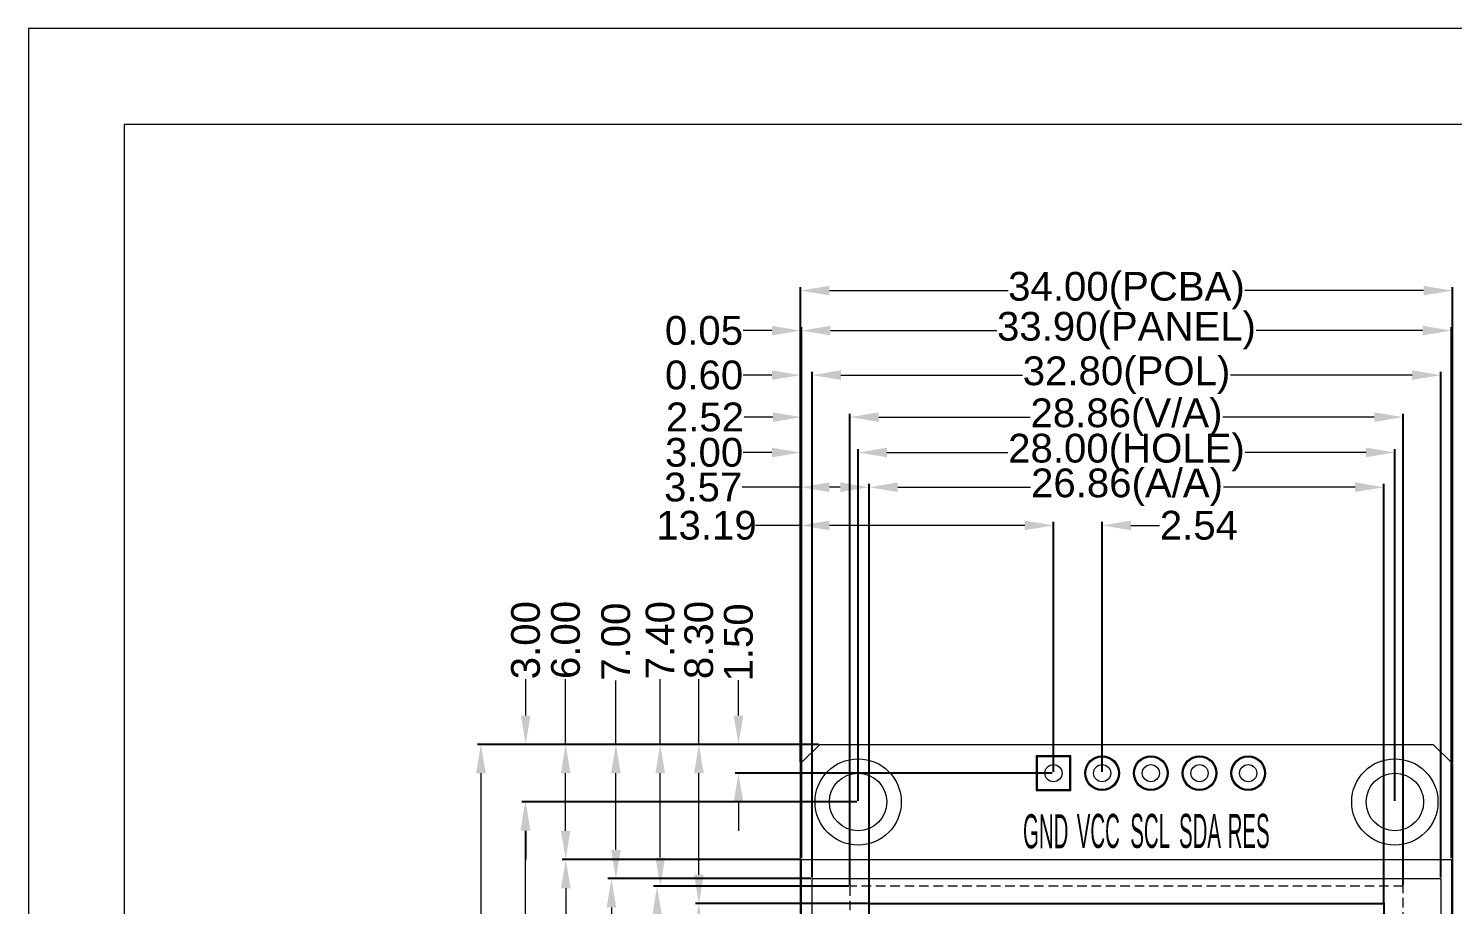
# Model space of a CAD drawing. Header units: millimetres. Extents: x 0 to 240, y 0 to 160.
# Drawn here: x 0 to 74.3, y 114.3 to 160 of the extents above; entities that cross this region are included whole.
import ezdxf

# ---------------------------------------------------------------- set-up
doc = ezdxf.new("R2010")
doc.units = ezdxf.units.MM
doc.linetypes.add('DASHED', pattern=[0.75, 0.5, -0.25])
for name, color, linetype in [('BG_OUTLINE', 254, 'Continuous'), ('BG_SILKSCREEN_BOTTOM', 2, 'Continuous'), ('PG_SILKSCREEN_BOTTOM', 2, 'Continuous'), ('PIN_BOTTOM', 2, 'Continuous'), ('PIN_SOLDERMASK_BOTTOM', 85, 'Continuous'), ('PIN_SOLDERMASK_TOP', 85, 'Continuous'), ('PIN_TOP', 80, 'Continuous'), ('Polarizer', 6, 'Continuous')]:
    doc.layers.add(name, color=color, linetype=linetype)
doc.styles.get("Standard").update_dxf_attribs({"font": 'arial.ttf'})
doc.dimstyles.get("Standard").update_dxf_attribs({"dimtxt": 1.5, "dimasz": 1.5, "dimexe": 0.18, "dimexo": 0.0625, "dimgap": 0.09, "dimtad": 0, "dimzin": 0, "dimdsep": 46, "dimtxsty": 'Standard', "dimcen": 0.09, "dimadec": 0, "dimazin": 0, "dimtfac": 1, "dimtofl": 0, "dimtmove": 0, "dimatfit": 3, "dimfxl": 1, "dimtolj": 1, "dimtzin": 0, "dimlwd": 0, "dimarcsym": 0})

# ---------------------------------------------------------------- blocks, each defined once
blk = doc.blocks.new('*D55')
at = {"color": 0, "lineweight": -2, "transparency": 16777216}
for p, q in [((40.283, 121.725), (40.283, 146.509)), ((74.283, 121.725), (74.283, 146.509))]:
    blk.add_line(p, q, dxfattribs=at)
at = {"color": 0, "lineweight": 0, "transparency": 16777216}
for p, q in [((41.783, 146.329), (51.102, 146.329)), ((72.783, 146.329), (63.464, 146.329))]:
    blk.add_line(p, q, dxfattribs=at)
for points in [[(41.783, 146.579), (41.783, 146.079), (40.283, 146.329)], [(72.783, 146.579), (72.783, 146.079), (74.283, 146.329)]]:
    blk.add_solid(points, dxfattribs=at)
at = {"layer": 'Defpoints', "color": 0, "lineweight": 0, "transparency": 16777216}
for p in [(74.283, 146.329), (40.283, 121.662), (74.283, 121.662)]:
    blk.add_point(p, dxfattribs=at)
at = {"color": 0, "lineweight": 0, "transparency": 16777216, "insert": (57.283, 146.329), "char_height": 1.5, "attachment_point": 5}
blk.add_mtext('\\A1;34.00(PCBA)', dxfattribs=at)
blk = doc.blocks.new('*D56')
at = {"color": 0, "lineweight": -2, "transparency": 16777216}
for p, q in [((40.333, 116.725), (40.333, 144.423)), ((74.233, 116.725), (74.233, 144.423))]:
    blk.add_line(p, q, dxfattribs=at)
at = {"color": 0, "lineweight": 0, "transparency": 16777216}
for p, q in [((41.833, 144.243), (50.519, 144.243)), ((72.733, 144.243), (64.047, 144.243))]:
    blk.add_line(p, q, dxfattribs=at)
for points in [[(41.833, 144.493), (41.833, 143.993), (40.333, 144.243)], [(72.733, 144.493), (72.733, 143.993), (74.233, 144.243)]]:
    blk.add_solid(points, dxfattribs=at)
at = {"layer": 'Defpoints', "color": 0, "lineweight": 0, "transparency": 16777216}
for p in [(74.233, 144.243), (40.333, 116.662), (74.233, 116.662)]:
    blk.add_point(p, dxfattribs=at)
at = {"color": 0, "lineweight": 0, "transparency": 16777216, "insert": (57.283, 144.243), "char_height": 1.5, "attachment_point": 5}
blk.add_mtext('\\A1;33.90(PANEL)', dxfattribs=at)
blk = doc.blocks.new('*D57')
at = {"color": 0, "lineweight": -2, "transparency": 16777216}
for p, q in [((40.886, 115.725), (40.886, 142.101)), ((73.686, 115.725), (73.686, 142.101))]:
    blk.add_line(p, q, dxfattribs=at)
at = {"color": 0, "lineweight": 0, "transparency": 16777216}
for p, q in [((42.386, 141.921), (51.861, 141.921)), ((72.186, 141.921), (62.71, 141.921))]:
    blk.add_line(p, q, dxfattribs=at)
for points in [[(42.386, 142.171), (42.386, 141.671), (40.886, 141.921)], [(72.186, 142.171), (72.186, 141.671), (73.686, 141.921)]]:
    blk.add_solid(points, dxfattribs=at)
at = {"layer": 'Defpoints', "color": 0, "lineweight": 0, "transparency": 16777216}
for p in [(73.686, 141.921), (40.886, 115.662), (73.686, 115.662)]:
    blk.add_point(p, dxfattribs=at)
at = {"color": 0, "lineweight": 0, "transparency": 16777216, "insert": (57.286, 141.921), "char_height": 1.5, "attachment_point": 5}
blk.add_mtext('\\A1;32.80(POL)', dxfattribs=at)
blk = doc.blocks.new('*D58')
at = {"color": 0, "lineweight": -2, "transparency": 16777216}
for p, q in [((42.856, 115.325), (42.856, 139.911)), ((71.711, 115.325), (71.711, 139.911))]:
    blk.add_line(p, q, dxfattribs=at)
at = {"color": 0, "lineweight": 0, "transparency": 16777216}
for p, q in [((44.356, 139.731), (52.253, 139.731)), ((70.211, 139.731), (62.313, 139.731))]:
    blk.add_line(p, q, dxfattribs=at)
for points in [[(44.356, 139.981), (44.356, 139.481), (42.856, 139.731)], [(70.211, 139.981), (70.211, 139.481), (71.711, 139.731)]]:
    blk.add_solid(points, dxfattribs=at)
at = {"layer": 'Defpoints', "color": 0, "lineweight": 0, "transparency": 16777216}
for p in [(71.711, 139.731), (42.856, 115.262), (71.711, 115.262)]:
    blk.add_point(p, dxfattribs=at)
at = {"color": 0, "lineweight": 0, "transparency": 16777216, "insert": (57.283, 139.731), "char_height": 1.5, "attachment_point": 5}
blk.add_mtext('\\A1;28.86(V/A)', dxfattribs=at)
blk = doc.blocks.new('*D59')
at = {"color": 0, "lineweight": -2, "transparency": 16777216}
for p, q in [((43.853, 114.425), (43.853, 136.255)), ((70.713, 114.425), (70.713, 136.255))]:
    blk.add_line(p, q, dxfattribs=at)
at = {"color": 0, "lineweight": 0, "transparency": 16777216}
for p, q in [((45.353, 136.075), (52.282, 136.075)), ((69.213, 136.075), (62.342, 136.075))]:
    blk.add_line(p, q, dxfattribs=at)
for points in [[(45.353, 136.325), (45.353, 135.825), (43.853, 136.075)], [(69.213, 136.325), (69.213, 135.825), (70.713, 136.075)]]:
    blk.add_solid(points, dxfattribs=at)
at = {"layer": 'Defpoints', "color": 0, "lineweight": 0, "transparency": 16777216}
for p in [(70.713, 136.075), (43.853, 114.362), (70.713, 114.362)]:
    blk.add_point(p, dxfattribs=at)
at = {"color": 0, "lineweight": 0, "transparency": 16777216, "insert": (57.312, 136.075), "char_height": 1.5, "attachment_point": 5}
blk.add_mtext('\\A1;26.86(A/A)', dxfattribs=at)
blk = doc.blocks.new('*D60')
at = {"color": 0, "lineweight": -2, "transparency": 16777216}
for p, q in [((43.283, 119.725), (43.283, 138.067)), ((71.283, 119.725), (71.283, 138.067))]:
    blk.add_line(p, q, dxfattribs=at)
at = {"color": 0, "lineweight": 0, "transparency": 16777216}
for p, q in [((44.783, 137.887), (51.089, 137.887)), ((69.783, 137.887), (63.477, 137.887))]:
    blk.add_line(p, q, dxfattribs=at)
for points in [[(44.783, 138.137), (44.783, 137.637), (43.283, 137.887)], [(69.783, 138.137), (69.783, 137.637), (71.283, 137.887)]]:
    blk.add_solid(points, dxfattribs=at)
at = {"layer": 'Defpoints', "color": 0, "lineweight": 0, "transparency": 16777216}
for p in [(71.283, 137.887), (43.283, 119.662), (71.283, 119.662)]:
    blk.add_point(p, dxfattribs=at)
at = {"color": 0, "lineweight": 0, "transparency": 16777216, "insert": (57.283, 137.887), "char_height": 1.5, "attachment_point": 5}
blk.add_mtext('\\A1;28.00(HOLE)', dxfattribs=at)
blk = doc.blocks.new('*D61')
at = {"color": 0, "lineweight": 0, "transparency": 16777216}
for p, q in [((38.783, 144.243), (37.283, 144.243)), ((41.833, 144.243), (43.333, 144.243))]:
    blk.add_line(p, q, dxfattribs=at)
at = {"color": 0, "lineweight": -2, "transparency": 16777216}
for p, q in [((40.283, 121.725), (40.283, 144.423)), ((40.333, 116.725), (40.333, 144.423))]:
    blk.add_line(p, q, dxfattribs=at)
at = {"color": 0, "lineweight": 0, "transparency": 16777216}
for points in [[(38.783, 144.493), (38.783, 143.993), (40.283, 144.243)], [(41.833, 144.493), (41.833, 143.993), (40.333, 144.243)]]:
    blk.add_solid(points, dxfattribs=at)
at = {"layer": 'Defpoints', "color": 0, "lineweight": 0, "transparency": 16777216}
for p in [(40.333, 144.243), (40.283, 121.662), (40.333, 116.662)]:
    blk.add_point(p, dxfattribs=at)
at = {"color": 0, "lineweight": 0, "transparency": 16777216, "insert": (35.239, 144.243), "char_height": 1.5, "attachment_point": 5}
blk.add_mtext('\\A1;0.05', dxfattribs=at)
blk = doc.blocks.new('*D62')
at = {"color": 0, "lineweight": 0, "transparency": 16777216}
for p, q in [((38.783, 141.921), (37.283, 141.921)), ((42.386, 141.921), (43.886, 141.921))]:
    blk.add_line(p, q, dxfattribs=at)
at = {"color": 0, "lineweight": -2, "transparency": 16777216}
for p, q in [((40.283, 121.725), (40.283, 142.101)), ((40.886, 115.725), (40.886, 142.101))]:
    blk.add_line(p, q, dxfattribs=at)
at = {"color": 0, "lineweight": 0, "transparency": 16777216}
for points in [[(38.783, 142.171), (38.783, 141.671), (40.283, 141.921)], [(42.386, 142.171), (42.386, 141.671), (40.886, 141.921)]]:
    blk.add_solid(points, dxfattribs=at)
at = {"layer": 'Defpoints', "color": 0, "lineweight": 0, "transparency": 16777216}
for p in [(40.283, 141.921), (40.283, 121.662), (40.886, 115.662)]:
    blk.add_point(p, dxfattribs=at)
at = {"color": 0, "lineweight": 0, "transparency": 16777216, "insert": (35.247, 141.921), "char_height": 1.5, "attachment_point": 5}
blk.add_mtext('\\A1;0.60', dxfattribs=at)
blk = doc.blocks.new('*D63')
at = {"color": 0, "lineweight": 0, "transparency": 16777216}
for p, q in [((38.833, 139.731), (37.333, 139.731)), ((44.356, 139.731), (45.856, 139.731))]:
    blk.add_line(p, q, dxfattribs=at)
at = {"color": 0, "lineweight": -2, "transparency": 16777216}
for p, q in [((40.333, 116.725), (40.333, 139.911)), ((42.856, 115.325), (42.856, 139.911))]:
    blk.add_line(p, q, dxfattribs=at)
at = {"color": 0, "lineweight": 0, "transparency": 16777216}
for points in [[(38.833, 139.981), (38.833, 139.481), (40.333, 139.731)], [(44.356, 139.981), (44.356, 139.481), (42.856, 139.731)]]:
    blk.add_solid(points, dxfattribs=at)
at = {"layer": 'Defpoints', "color": 0, "lineweight": 0, "transparency": 16777216}
for p in [(40.333, 139.731), (40.333, 116.662), (42.856, 115.262)]:
    blk.add_point(p, dxfattribs=at)
at = {"color": 0, "lineweight": 0, "transparency": 16777216, "insert": (35.29, 139.731), "char_height": 1.5, "attachment_point": 5}
blk.add_mtext('\\A1;2.52', dxfattribs=at)
blk = doc.blocks.new('*D64')
at = {"color": 0, "lineweight": 0, "transparency": 16777216}
for p, q in [((40.283, 136.075), (37.235, 136.075)), ((42.353, 136.075), (41.783, 136.075))]:
    blk.add_line(p, q, dxfattribs=at)
at = {"color": 0, "lineweight": -2, "transparency": 16777216}
for p, q in [((40.283, 121.725), (40.283, 136.255)), ((43.853, 114.425), (43.853, 136.255))]:
    blk.add_line(p, q, dxfattribs=at)
at = {"color": 0, "lineweight": 0, "transparency": 16777216}
for points in [[(41.783, 136.325), (41.783, 135.825), (40.283, 136.075)], [(42.353, 136.325), (42.353, 135.825), (43.853, 136.075)]]:
    blk.add_solid(points, dxfattribs=at)
at = {"layer": 'Defpoints', "color": 0, "lineweight": 0, "transparency": 16777216}
for p in [(40.283, 136.075), (40.283, 121.662), (43.853, 114.362)]:
    blk.add_point(p, dxfattribs=at)
at = {"color": 0, "lineweight": 0, "transparency": 16777216, "insert": (35.197, 136.075), "char_height": 1.5, "attachment_point": 5}
blk.add_mtext('\\A1;3.57', dxfattribs=at)
blk = doc.blocks.new('*D65')
at = {"color": 0, "lineweight": 0, "transparency": 16777216}
for p, q in [((38.783, 137.887), (37.283, 137.887)), ((44.783, 137.887), (46.283, 137.887))]:
    blk.add_line(p, q, dxfattribs=at)
at = {"color": 0, "lineweight": -2, "transparency": 16777216}
for p, q in [((40.283, 121.725), (40.283, 138.067)), ((43.283, 119.725), (43.283, 138.067))]:
    blk.add_line(p, q, dxfattribs=at)
at = {"color": 0, "lineweight": 0, "transparency": 16777216}
for points in [[(38.783, 138.137), (38.783, 137.637), (40.283, 137.887)], [(44.783, 138.137), (44.783, 137.637), (43.283, 137.887)]]:
    blk.add_solid(points, dxfattribs=at)
at = {"layer": 'Defpoints', "color": 0, "lineweight": 0, "transparency": 16777216}
for p in [(40.283, 137.887), (40.283, 121.662), (43.283, 119.662)]:
    blk.add_point(p, dxfattribs=at)
at = {"color": 0, "lineweight": 0, "transparency": 16777216, "insert": (35.248, 137.887), "char_height": 1.5, "attachment_point": 5}
blk.add_mtext('\\A1;3.00', dxfattribs=at)
blk = doc.blocks.new('*D66')
at = {"color": 0, "lineweight": 0, "transparency": 16777216}
for p, q in [((51.973, 134.083), (50.473, 134.083)), ((57.513, 134.083), (59.013, 134.083))]:
    blk.add_line(p, q, dxfattribs=at)
at = {"color": 0, "lineweight": -2, "transparency": 16777216}
for p, q in [((53.473, 121.225), (53.473, 134.263)), ((56.013, 121.225), (56.013, 134.263))]:
    blk.add_line(p, q, dxfattribs=at)
at = {"color": 0, "lineweight": 0, "transparency": 16777216}
for points in [[(51.973, 134.333), (51.973, 133.833), (53.473, 134.083)], [(57.513, 134.333), (57.513, 133.833), (56.013, 134.083)]]:
    blk.add_solid(points, dxfattribs=at)
at = {"layer": 'Defpoints', "color": 0, "lineweight": 0, "transparency": 16777216}
for p in [(56.013, 134.083), (53.473, 121.162), (56.013, 121.162)]:
    blk.add_point(p, dxfattribs=at)
at = {"color": 0, "lineweight": 0, "transparency": 16777216, "insert": (61.061, 134.083), "char_height": 1.5, "attachment_point": 5}
blk.add_mtext('\\A1;2.54', dxfattribs=at)
blk = doc.blocks.new('*D67')
at = {"color": 0, "lineweight": 0, "transparency": 16777216}
for p, q in [((40.283, 134.083), (37.922, 134.083)), ((51.973, 134.083), (41.783, 134.083))]:
    blk.add_line(p, q, dxfattribs=at)
at = {"color": 0, "lineweight": -2, "transparency": 16777216}
for p, q in [((40.283, 121.725), (40.283, 134.263)), ((53.473, 121.225), (53.473, 134.263))]:
    blk.add_line(p, q, dxfattribs=at)
at = {"color": 0, "lineweight": 0, "transparency": 16777216}
for points in [[(41.783, 134.333), (41.783, 133.833), (40.283, 134.083)], [(51.973, 134.333), (51.973, 133.833), (53.473, 134.083)]]:
    blk.add_solid(points, dxfattribs=at)
at = {"layer": 'Defpoints', "color": 0, "lineweight": 0, "transparency": 16777216}
for p in [(40.283, 134.083), (40.283, 121.662), (53.473, 121.162)]:
    blk.add_point(p, dxfattribs=at)
at = {"color": 0, "lineweight": 0, "transparency": 16777216, "insert": (35.37, 134.083), "char_height": 1.5, "attachment_point": 5}
blk.add_mtext('\\A1;13.19', dxfattribs=at)
blk = doc.blocks.new('*D68')
at = {"color": 0, "lineweight": -2, "transparency": 16777216}
for p, q in [((41.221, 122.662), (23.422, 122.662)), ((41.221, 73.362), (23.422, 73.362))]:
    blk.add_line(p, q, dxfattribs=at)
at = {"color": 0, "lineweight": 0, "transparency": 16777216}
for p, q in [((23.602, 121.162), (23.602, 104.077)), ((23.602, 74.862), (23.602, 91.654))]:
    blk.add_line(p, q, dxfattribs=at)
for points in [[(23.352, 121.162), (23.852, 121.162), (23.602, 122.662)], [(23.352, 74.862), (23.852, 74.862), (23.602, 73.362)]]:
    blk.add_solid(points, dxfattribs=at)
at = {"layer": 'Defpoints', "color": 0, "lineweight": 0, "transparency": 16777216}
for p in [(41.283, 122.662), (23.602, 73.362), (41.283, 73.362)]:
    blk.add_point(p, dxfattribs=at)
at = {"color": 0, "lineweight": 0, "transparency": 16777216, "insert": (23.602, 97.865), "char_height": 1.5, "attachment_point": 5, "rotation": 90}
blk.add_mtext('\\A1;49.30(PCBA)', dxfattribs=at)
blk = doc.blocks.new('*D69')
at = {"color": 0, "lineweight": -2, "transparency": 16777216}
for p, q in [((43.221, 119.662), (25.736, 119.662)), ((43.221, 76.362), (25.736, 76.362))]:
    blk.add_line(p, q, dxfattribs=at)
at = {"color": 0, "lineweight": 0, "transparency": 16777216}
for p, q in [((25.916, 118.162), (25.916, 104.077)), ((25.916, 77.862), (25.916, 91.654))]:
    blk.add_line(p, q, dxfattribs=at)
for points in [[(25.666, 118.162), (26.166, 118.162), (25.916, 119.662)], [(25.666, 77.862), (26.166, 77.862), (25.916, 76.362)]]:
    blk.add_solid(points, dxfattribs=at)
at = {"layer": 'Defpoints', "color": 0, "lineweight": 0, "transparency": 16777216}
for p in [(43.283, 119.662), (25.916, 76.362), (43.283, 76.362)]:
    blk.add_point(p, dxfattribs=at)
at = {"color": 0, "lineweight": 0, "transparency": 16777216, "insert": (25.916, 97.865), "char_height": 1.5, "attachment_point": 5, "rotation": 90}
blk.add_mtext('\\A1;43.30(HOLE)', dxfattribs=at)
blk = doc.blocks.new('*D70')
at = {"color": 0, "lineweight": -2, "transparency": 16777216}
for p, q in [((40.271, 116.662), (27.852, 116.662)), ((40.271, 79.362), (27.852, 79.362))]:
    blk.add_line(p, q, dxfattribs=at)
at = {"color": 0, "lineweight": 0, "transparency": 16777216}
for p, q in [((28.032, 115.162), (28.032, 104.695)), ((28.032, 80.862), (28.032, 91.168))]:
    blk.add_line(p, q, dxfattribs=at)
for points in [[(27.782, 115.162), (28.282, 115.162), (28.032, 116.662)], [(27.782, 80.862), (28.282, 80.862), (28.032, 79.362)]]:
    blk.add_solid(points, dxfattribs=at)
at = {"layer": 'Defpoints', "color": 0, "lineweight": 0, "transparency": 16777216}
for p in [(28.032, 116.662), (40.333, 116.662), (40.333, 79.362)]:
    blk.add_point(p, dxfattribs=at)
at = {"color": 0, "lineweight": 0, "transparency": 16777216, "insert": (28.032, 97.931), "char_height": 1.5, "attachment_point": 5, "rotation": 90}
blk.add_mtext('\\A1;37.30(PANEL)', dxfattribs=at)
blk = doc.blocks.new('*D71')
at = {"color": 0, "lineweight": -2, "transparency": 16777216}
for p, q in [((40.823, 115.662), (30.232, 115.662)), ((40.823, 85.862), (30.232, 85.862))]:
    blk.add_line(p, q, dxfattribs=at)
at = {"color": 0, "lineweight": 0, "transparency": 16777216}
for p, q in [((30.412, 114.162), (30.412, 103.435)), ((30.412, 87.362), (30.412, 92.56))]:
    blk.add_line(p, q, dxfattribs=at)
for points in [[(30.162, 114.162), (30.662, 114.162), (30.412, 115.662)], [(30.162, 87.362), (30.662, 87.362), (30.412, 85.862)]]:
    blk.add_solid(points, dxfattribs=at)
at = {"layer": 'Defpoints', "color": 0, "lineweight": 0, "transparency": 16777216}
for p in [(30.412, 115.662), (40.886, 115.662), (40.886, 85.862)]:
    blk.add_point(p, dxfattribs=at)
at = {"color": 0, "lineweight": 0, "transparency": 16777216, "insert": (30.412, 97.998), "char_height": 1.5, "attachment_point": 5, "rotation": 90}
blk.add_mtext('\\A1;29.80(POL)', dxfattribs=at)
blk = doc.blocks.new('*D72')
at = {"color": 0, "lineweight": -2, "transparency": 16777216}
for p, q in [((42.793, 115.262), (32.613, 115.262)), ((42.793, 86.407), (32.613, 86.407))]:
    blk.add_line(p, q, dxfattribs=at)
at = {"color": 0, "lineweight": 0, "transparency": 16777216}
for p, q in [((32.793, 113.762), (32.793, 102.895)), ((32.793, 87.907), (32.793, 92.835))]:
    blk.add_line(p, q, dxfattribs=at)
for points in [[(32.543, 113.762), (33.043, 113.762), (32.793, 115.262)], [(32.543, 87.907), (33.043, 87.907), (32.793, 86.407)]]:
    blk.add_solid(points, dxfattribs=at)
at = {"layer": 'Defpoints', "color": 0, "lineweight": 0, "transparency": 16777216}
for p in [(32.793, 115.262), (42.856, 115.262), (42.856, 86.407)]:
    blk.add_point(p, dxfattribs=at)
at = {"color": 0, "lineweight": 0, "transparency": 16777216, "insert": (32.793, 97.865), "char_height": 1.5, "attachment_point": 5, "rotation": 90}
blk.add_mtext('\\A1;28.86(V/A)', dxfattribs=at)
blk = doc.blocks.new('*D73')
at = {"color": 0, "lineweight": -2, "transparency": 16777216}
for p, q in [((43.791, 114.362), (34.795, 114.362)), ((43.791, 87.502), (34.795, 87.502))]:
    blk.add_line(p, q, dxfattribs=at)
at = {"color": 0, "lineweight": 0, "transparency": 16777216}
for p, q in [((34.975, 112.862), (34.975, 102.895)), ((34.975, 89.002), (34.975, 92.835))]:
    blk.add_line(p, q, dxfattribs=at)
for points in [[(34.725, 112.862), (35.225, 112.862), (34.975, 114.362)], [(34.725, 89.002), (35.225, 89.002), (34.975, 87.502)]]:
    blk.add_solid(points, dxfattribs=at)
at = {"layer": 'Defpoints', "color": 0, "lineweight": 0, "transparency": 16777216}
for p in [(43.853, 114.362), (34.975, 87.502), (43.853, 87.502)]:
    blk.add_point(p, dxfattribs=at)
at = {"color": 0, "lineweight": 0, "transparency": 16777216, "insert": (34.975, 97.865), "char_height": 1.5, "attachment_point": 5, "rotation": 90}
blk.add_mtext('\\A1;26.86(A/A)', dxfattribs=at)
blk = doc.blocks.new('*D75')
at = {"color": 0, "lineweight": 0, "transparency": 16777216}
for p, q in [((30.645, 122.662), (30.645, 125.99)), ((30.645, 117.162), (30.645, 121.162))]:
    blk.add_line(p, q, dxfattribs=at)
at = {"color": 0, "lineweight": -2, "transparency": 16777216}
for p, q in [((41.221, 122.662), (30.465, 122.662)), ((40.823, 115.662), (30.465, 115.662))]:
    blk.add_line(p, q, dxfattribs=at)
at = {"color": 0, "lineweight": 0, "transparency": 16777216}
for points in [[(30.395, 121.162), (30.895, 121.162), (30.645, 122.662)], [(30.395, 117.162), (30.895, 117.162), (30.645, 115.662)]]:
    blk.add_solid(points, dxfattribs=at)
at = {"layer": 'Defpoints', "color": 0, "lineweight": 0, "transparency": 16777216}
for p in [(30.645, 122.662), (41.283, 122.662), (40.886, 115.662)]:
    blk.add_point(p, dxfattribs=at)
at = {"color": 0, "lineweight": 0, "transparency": 16777216, "insert": (30.645, 128.019), "char_height": 1.5, "attachment_point": 5, "rotation": 90}
blk.add_mtext('\\A1;7.00', dxfattribs=at)
blk = doc.blocks.new('*D76')
at = {"color": 0, "lineweight": 0, "transparency": 16777216}
for p, q in [((32.96, 122.662), (32.96, 126.068)), ((32.96, 116.762), (32.96, 121.162))]:
    blk.add_line(p, q, dxfattribs=at)
at = {"color": 0, "lineweight": -2, "transparency": 16777216}
for p, q in [((41.221, 122.662), (32.78, 122.662)), ((42.793, 115.262), (32.78, 115.262))]:
    blk.add_line(p, q, dxfattribs=at)
at = {"color": 0, "lineweight": 0, "transparency": 16777216}
for points in [[(32.71, 121.162), (33.21, 121.162), (32.96, 122.662)], [(32.71, 116.762), (33.21, 116.762), (32.96, 115.262)]]:
    blk.add_solid(points, dxfattribs=at)
at = {"layer": 'Defpoints', "color": 0, "lineweight": 0, "transparency": 16777216}
for p in [(41.283, 122.662), (32.96, 115.262), (42.856, 115.262)]:
    blk.add_point(p, dxfattribs=at)
at = {"color": 0, "lineweight": 0, "transparency": 16777216, "insert": (32.96, 128.097), "char_height": 1.5, "attachment_point": 5, "rotation": 90}
blk.add_mtext('\\A1;7.40', dxfattribs=at)
blk = doc.blocks.new('*D79')
at = {"color": 0, "lineweight": 0, "transparency": 16777216}
for p, q in [((25.939, 124.162), (25.939, 126.062)), ((25.939, 118.162), (25.939, 116.662))]:
    blk.add_line(p, q, dxfattribs=at)
at = {"color": 0, "lineweight": -2, "transparency": 16777216}
for p, q in [((41.221, 122.662), (25.759, 122.662)), ((43.221, 119.662), (25.759, 119.662))]:
    blk.add_line(p, q, dxfattribs=at)
at = {"color": 0, "lineweight": 0, "transparency": 16777216}
for points in [[(25.689, 124.162), (26.189, 124.162), (25.939, 122.662)], [(25.689, 118.162), (26.189, 118.162), (25.939, 119.662)]]:
    blk.add_solid(points, dxfattribs=at)
at = {"layer": 'Defpoints', "color": 0, "lineweight": 0, "transparency": 16777216}
for p in [(41.283, 122.662), (25.939, 119.662), (43.283, 119.662)]:
    blk.add_point(p, dxfattribs=at)
at = {"color": 0, "lineweight": 0, "transparency": 16777216, "insert": (25.939, 128.097), "char_height": 1.5, "attachment_point": 5, "rotation": 90}
blk.add_mtext('\\A1;3.00', dxfattribs=at)
blk = doc.blocks.new('*D80')
at = {"color": 0, "lineweight": 0, "transparency": 16777216}
for p, q in [((34.975, 122.662), (34.975, 126.069)), ((34.975, 115.862), (34.975, 121.162))]:
    blk.add_line(p, q, dxfattribs=at)
at = {"color": 0, "lineweight": -2, "transparency": 16777216}
for p, q in [((41.221, 122.662), (34.795, 122.662)), ((43.791, 114.362), (34.795, 114.362))]:
    blk.add_line(p, q, dxfattribs=at)
at = {"color": 0, "lineweight": 0, "transparency": 16777216}
for points in [[(34.725, 121.162), (35.225, 121.162), (34.975, 122.662)], [(34.725, 115.862), (35.225, 115.862), (34.975, 114.362)]]:
    blk.add_solid(points, dxfattribs=at)
at = {"layer": 'Defpoints', "color": 0, "lineweight": 0, "transparency": 16777216}
for p in [(41.283, 122.662), (34.975, 114.362), (43.853, 114.362)]:
    blk.add_point(p, dxfattribs=at)
at = {"color": 0, "lineweight": 0, "transparency": 16777216, "insert": (34.975, 128.106), "char_height": 1.5, "attachment_point": 5, "rotation": 90}
blk.add_mtext('\\A1;8.30', dxfattribs=at)
blk = doc.blocks.new('*D81')
at = {"color": 0, "lineweight": 0, "transparency": 16777216}
for p, q in [((28.025, 122.662), (28.025, 126.07)), ((28.025, 118.162), (28.025, 121.162))]:
    blk.add_line(p, q, dxfattribs=at)
at = {"color": 0, "lineweight": -2, "transparency": 16777216}
for p, q in [((41.221, 122.662), (27.845, 122.662)), ((40.271, 116.662), (27.845, 116.662))]:
    blk.add_line(p, q, dxfattribs=at)
at = {"color": 0, "lineweight": 0, "transparency": 16777216}
for points in [[(27.775, 121.162), (28.275, 121.162), (28.025, 122.662)], [(27.775, 118.162), (28.275, 118.162), (28.025, 116.662)]]:
    blk.add_solid(points, dxfattribs=at)
at = {"layer": 'Defpoints', "color": 0, "lineweight": 0, "transparency": 16777216}
for p in [(41.283, 122.662), (28.025, 116.662), (40.333, 116.662)]:
    blk.add_point(p, dxfattribs=at)
at = {"color": 0, "lineweight": 0, "transparency": 16777216, "insert": (28.025, 128.11), "char_height": 1.5, "attachment_point": 5, "rotation": 90}
blk.add_mtext('\\A1;6.00', dxfattribs=at)
blk = doc.blocks.new('*D85')
at = {"color": 0, "lineweight": 0, "transparency": 16777216}
for p, q in [((37.041, 124.162), (37.041, 126.015)), ((37.041, 119.662), (37.041, 118.162))]:
    blk.add_line(p, q, dxfattribs=at)
at = {"color": 0, "lineweight": -2, "transparency": 16777216}
for p, q in [((41.221, 122.662), (36.861, 122.662)), ((53.411, 121.162), (36.861, 121.162))]:
    blk.add_line(p, q, dxfattribs=at)
at = {"color": 0, "lineweight": 0, "transparency": 16777216}
for points in [[(36.791, 124.162), (37.291, 124.162), (37.041, 122.662)], [(36.791, 119.662), (37.291, 119.662), (37.041, 121.162)]]:
    blk.add_solid(points, dxfattribs=at)
at = {"layer": 'Defpoints', "color": 0, "lineweight": 0, "transparency": 16777216}
for p in [(37.041, 122.662), (41.283, 122.662), (53.473, 121.162)]:
    blk.add_point(p, dxfattribs=at)
at = {"color": 0, "lineweight": 0, "transparency": 16777216, "insert": (37.041, 127.98), "char_height": 1.5, "attachment_point": 5, "rotation": 90}
blk.add_mtext('\\A1;1.50', dxfattribs=at)

msp = doc.modelspace()

# ---------------------------------------------------------------- hatches: boundary and pattern name
h = msp.add_hatch()
h.set_pattern_fill('ANSI31', color=3, scale=10)
h.paths.add_polyline_path([(94.401, 98.775), (96.569, 98.775), (96.569, 112.475), (94.401, 112.475)])
h.paths.add_polyline_path([(201.125, 52.657), (226.051, 52.657), (226.051, 80.481), (201.125, 80.481)], flags=9)
h.paths.add_polyline_path([(38.987, 112.977), (41.772, 112.977), (41.772, 114.947), (38.987, 114.947)], flags=9)
h.paths.add_polyline_path([(41.501, 112.977), (44.181, 112.977), (44.181, 114.947), (41.501, 114.947)], flags=9)
h.paths.add_polyline_path([(43.99, 113.028), (46.511, 113.028), (46.511, 114.998), (43.99, 114.998)], flags=9)
h.paths.add_polyline_path([(46.302, 113.003), (48.93, 113.003), (48.93, 114.973), (46.302, 114.973)], flags=9)
h.paths.add_polyline_path([(48.918, 113.028), (51.545, 113.028), (51.545, 114.998), (48.918, 114.998)], flags=9)
h.paths.add_polyline_path([(51.75, 113.028), (53.79, 113.028), (53.79, 114.998), (51.75, 114.998)], flags=9)
h.paths.add_polyline_path([(54.417, 112.977), (56.405, 112.977), (56.405, 114.947), (54.417, 114.947)], flags=9)
h.paths.add_polyline_path([(56.676, 113.01), (59.122, 113.01), (59.122, 114.915), (56.676, 114.915)], flags=9)
h.paths.add_polyline_path([(42.024, 93.808), (57.355, 93.808), (57.355, 97.804), (42.024, 97.804)], flags=9)
h.paths.add_polyline_path([(92.798, 8.188), (128.015, 8.188), (128.015, 13.014), (92.798, 13.014)], flags=9)
h.paths.add_polyline_path([(96.778, 11.758), (124.843, 11.758), (124.843, 16.583), (96.778, 16.583)], flags=9)
h.paths.add_polyline_path([(90.56, 36.753), (136.503, 36.753), (136.503, 41.579), (90.56, 41.579)], flags=9)
h.paths.add_polyline_path([(12.906, 15.417), (58.673, 15.417), (58.673, 43.024), (12.906, 43.024)], flags=9)
h.paths.add_polyline_path([(129.416, 28.209), (142.035, 28.209), (142.035, 32.693), (129.416, 32.693)], flags=9)
h.paths.add_polyline_path([(71.207, 27.195), (81.654, 27.195), (81.654, 33.191), (71.207, 33.191)], flags=9)
h.paths.add_polyline_path([(189.314, 14.056), (214.505, 14.056), (214.505, 17.118), (189.314, 17.118)], flags=9)
h.paths.add_polyline_path([(192.487, 4.97), (197.524, 4.97), (197.524, 6.516), (192.487, 6.516)], flags=9)
h.paths.add_polyline_path([(217.741, 7.965), (220.27, 7.965), (220.27, 9.511), (217.741, 9.511)], flags=9)
h.paths.add_polyline_path([(193.694, 6.465), (196.224, 6.465), (196.224, 8.011), (193.694, 8.011)], flags=9)
h.paths.add_polyline_path([(224.013, 14.227), (230.437, 14.227), (230.437, 15.257), (224.013, 15.257)], flags=9)
h.paths.add_polyline_path([(232.725, 13.965), (233.802, 13.965), (233.802, 15.511), (232.725, 15.511)], flags=9)
h.paths.add_polyline_path([(184.31, 4.964), (185.843, 4.964), (185.843, 6.509), (184.31, 6.509)], flags=9)
h.paths.add_polyline_path([(166.412, 14.183), (175.514, 14.183), (175.514, 17.034), (166.412, 17.034)], flags=9)
h.paths.add_polyline_path([(223.599, 9.569), (234.398, 9.569), (234.398, 11.115), (223.599, 11.115)], flags=9)
h.paths.add_polyline_path([(232.076, 15.456), (234.512, 15.456), (234.512, 17.057), (232.076, 17.057)], flags=9)
h.paths.add_polyline_path([(231.84, 6.447), (234.122, 6.447), (234.122, 8.048), (231.84, 8.048)], flags=9)
h.paths.add_polyline_path([(232.151, 4.948), (233.879, 4.948), (233.879, 6.549), (232.151, 6.549)], flags=9)
h.paths.add_polyline_path([(223.594, 6.447), (226.368, 6.447), (226.368, 8.048), (223.594, 8.048)], flags=9)
h.paths.add_polyline_path([(224.108, 4.956), (225.898, 4.956), (225.898, 6.557), (224.108, 6.557)], flags=9)
h.paths.add_polyline_path([(201.827, 7.965), (204.182, 7.965), (204.182, 9.511), (201.827, 9.511)], flags=9)
h.paths.add_polyline_path([(208.546, 7.965), (213.464, 7.965), (213.464, 9.511), (208.546, 9.511)], flags=9)
h.paths.add_polyline_path([(226.939, 12.446), (231.065, 12.446), (231.065, 14.047), (226.939, 14.047)], flags=9)
h.paths.add_polyline_path([(227.547, 6.447), (230.384, 6.447), (230.384, 8.048), (227.547, 8.048)], flags=9)
h.paths.add_polyline_path([(227.523, 4.947), (230.482, 4.947), (230.482, 6.548), (227.523, 6.548)], flags=9)
h.paths.add_polyline_path([(224.273, 15.789), (229.715, 15.789), (229.715, 16.856), (224.273, 16.856)], flags=9)
h.paths.add_polyline_path([(193.299, 7.956), (196.687, 7.956), (196.687, 9.557), (193.299, 9.557)], flags=9)
h.paths.add_polyline_path([(188.16, 6.567), (189.828, 6.567), (189.828, 8.169), (188.16, 8.169)], flags=9)
h.paths.add_polyline_path([(187.773, 4.956), (190.239, 4.956), (190.239, 6.557), (187.773, 6.557)], flags=9)
h.paths.add_polyline_path([(187.766, 10.946), (190.232, 10.946), (190.232, 12.547), (187.766, 12.547)], flags=9)
h.paths.add_polyline_path([(176.994, 9.789), (183.006, 9.789), (183.006, 10.856), (176.994, 10.856)], flags=9)
h.paths.add_polyline_path([(177.375, 6.446), (182.611, 6.446), (182.611, 8.047), (177.375, 8.047)], flags=9)
h.paths.add_polyline_path([(178.471, 5.058), (181.552, 5.058), (181.552, 6.659), (178.471, 6.659)], flags=9)
h.paths.add_polyline_path([(179.598, 7.946), (184.4, 7.946), (184.4, 9.547), (179.598, 9.547)], flags=9)
h.paths.add_polyline_path([(178.824, 10.947), (181.17, 10.947), (181.17, 12.549), (178.824, 12.549)], flags=9)
h.paths.add_polyline_path([(177.772, 12.788), (186.224, 12.788), (186.224, 13.856), (177.772, 13.856)], flags=9)
h.paths.add_polyline_path([(183.949, 10.948), (186.047, 10.948), (186.047, 12.549), (183.949, 12.549)], flags=9)
h.paths.add_polyline_path([(183.801, 6.471), (186.207, 6.471), (186.207, 8.016), (183.801, 8.016)], flags=9)
h.paths.add_polyline_path([(191.812, 10.438), (218.742, 10.438), (218.742, 13.247), (191.812, 13.247)], flags=9)
h.paths.add_polyline_path([(70.671, 118.753), (70.671, 123.582), (67.58, 123.582), (67.58, 118.753)], flags=9)
h.paths.add_polyline_path([(73.669, 118.761), (73.669, 123.59), (70.578, 123.59), (70.578, 118.761)], flags=9)
h.paths.add_polyline_path([(70.584, 102.564), (70.584, 108.558), (67.493, 108.558), (67.493, 102.564)], flags=9)
h.paths.add_polyline_path([(67.741, 100.457), (67.741, 110.641), (64.65, 110.641), (64.65, 100.457)], flags=9)
h.paths.add_polyline_path([(75.88, 99.084), (75.88, 112.18), (72.789, 112.18), (72.789, 99.084)], flags=9)
h.paths.add_polyline_path([(66.876, 124.989), (71.704, 124.989), (71.704, 128.08), (66.876, 128.08)], flags=9)
h.paths.add_polyline_path([(66.901, 128.29), (71.73, 128.29), (71.73, 131.381), (66.901, 131.381)], flags=9)
h.paths.add_polyline_path([(47.012, 134.228), (53.006, 134.228), (53.006, 137.319), (47.012, 137.319)], flags=9)
h.paths.add_polyline_path([(43.794, 128.547), (53.979, 128.547), (53.979, 131.638), (43.794, 131.638)], flags=9)
h.paths.add_polyline_path([(42.812, 138.476), (55.908, 138.476), (55.908, 141.567), (42.812, 141.567)], flags=9)
h.paths.add_polyline_path([(48.155, 120.642), (52.984, 120.642), (52.984, 123.733), (48.155, 123.733)], flags=9)
h.paths.add_polyline_path([(35.041, 120.65), (39.87, 120.65), (39.87, 123.741), (35.041, 123.741)], flags=9)
h.paths.add_polyline_path([(30.59, 120.112), (30.59, 124.94), (27.499, 124.94), (27.499, 120.112)], flags=9)
h.paths.add_polyline_path([(36.848, 92.184), (40.434, 84.288), (43.248, 85.567), (39.662, 93.462)], flags=9)
h.paths.add_polyline_path([(29.575, 83.043), (34.902, 90.75), (32.36, 92.507), (27.032, 84.8)], flags=9)
h.paths.add_polyline_path([(33.199, 102.564), (33.199, 108.558), (30.108, 108.558), (30.108, 102.564)], flags=9)
h.paths.add_polyline_path([(46.27, 81.171), (52.264, 81.171), (52.264, 84.262), (46.27, 84.262)], flags=9)
h.paths.add_polyline_path([(107.388, 133.339), (115.436, 133.339), (115.436, 138.491), (107.388, 138.491)], flags=9)
h.paths.add_polyline_path([(108.262, 122.368), (114.367, 122.368), (114.367, 127.52), (108.262, 127.52)], flags=9)
h.paths.add_polyline_path([(106.678, 127.975), (114.725, 127.975), (114.725, 133.127), (106.678, 133.127)], flags=9)

# ---------------------------------------------------------------- linework, layer by layer
at = {"color": 3, "lineweight": 0}
msp.add_line((73.686, 115.662), (73.686, 109.662), dxfattribs=at)
at = {"lineweight": 0}
for points in [[(0, 0), (240, 0), (240, 160), (0, 160)], [(5, 5), (235, 5), (235, 155), (5, 155)]]:
    msp.add_lwpolyline(points, close=True, dxfattribs=at)
at = {"color": 1, "lineweight": 0}
msp.add_lwpolyline([(40.333, 116.662), (74.233, 116.662), (74.233, 79.362), (40.333, 79.362)], close=True, dxfattribs=at)
at = {"linetype": 'DASHED', "lineweight": 0}
msp.add_lwpolyline([(71.711, 115.262), (42.856, 115.262), (42.856, 86.407), (71.711, 86.407)], close=True, dxfattribs=at)
at = {"linetype": 'Continuous', "lineweight": 0}
for centre, radius in [((43.283, 119.662), 2.25), ((71.283, 119.662), 2.25), ((43.283, 119.662), 1.5), ((53.473, 121.162), 0.45), ((56.013, 121.162), 0.45), ((58.553, 121.162), 0.45), ((61.093, 121.162), 0.45), ((63.633, 121.162), 0.45), ((71.283, 119.662), 1.5)]:
    msp.add_circle(centre, radius, dxfattribs=at)
at = {"layer": 'BG_OUTLINE', "color": 5, "lineweight": 0}
msp.add_lwpolyline([(73.283, 73.362), (41.283, 73.362), (40.283, 74.362), (40.283, 121.662), (41.283, 122.662), (73.283, 122.662), (74.283, 121.662), (74.283, 74.362), (73.283, 73.362)], dxfattribs=at)
at = {"layer": 'PG_SILKSCREEN_BOTTOM', "color": 3, "lineweight": 0}
msp.add_lwpolyline([(43.853, 114.362, 0.1, 0.1, 0), (70.713, 114.362, 0.1, 0.1, 0), (70.713, 87.502, 0.1, 0.1, 0), (43.853, 87.502, 0.1, 0.1, 0), (43.853, 114.362, 0.1, 0.1, 0)], format="xyseb", dxfattribs=at)
at = {"layer": 'PIN_BOTTOM', "lineweight": 0}
msp.add_lwpolyline([(52.623, 122.012), (52.623, 120.312), (54.323, 120.312), (54.323, 122.012)], close=True, dxfattribs=at)
for centre in [(56.013, 121.162), (58.553, 121.162), (61.093, 121.162), (63.633, 121.162)]:
    msp.add_circle(centre, 0.85, dxfattribs=at)
at = {"layer": 'PIN_SOLDERMASK_BOTTOM', "lineweight": 0}
msp.add_lwpolyline([(52.573, 122.062), (52.573, 120.262), (54.373, 120.262), (54.373, 122.062)], close=True, dxfattribs=at)
for centre in [(56.013, 121.162), (58.553, 121.162), (61.093, 121.162), (63.633, 121.162)]:
    msp.add_circle(centre, 0.9, dxfattribs=at)
at = {"layer": 'PIN_SOLDERMASK_TOP', "lineweight": 0}
msp.add_lwpolyline([(52.573, 122.062), (52.573, 120.262), (54.373, 120.262), (54.373, 122.062)], close=True, dxfattribs=at)
for centre in [(56.013, 121.162), (58.553, 121.162), (61.093, 121.162), (63.633, 121.162)]:
    msp.add_circle(centre, 0.9, dxfattribs=at)
at = {"layer": 'PIN_TOP', "lineweight": 0}
msp.add_lwpolyline([(52.623, 122.012), (52.623, 120.312), (54.323, 120.312), (54.323, 122.012)], close=True, dxfattribs=at)
for centre in [(56.013, 121.162), (58.553, 121.162), (61.093, 121.162), (63.633, 121.162)]:
    msp.add_circle(centre, 0.85, dxfattribs=at)
at = {"layer": 'Polarizer', "lineweight": 0}
msp.add_lwpolyline([(40.886, 115.662), (73.686, 115.662), (73.686, 85.862), (40.886, 85.862)], close=True, dxfattribs=at)

# ---------------------------------------------------------------- texts
at = {"layer": 'BG_SILKSCREEN_BOTTOM', "color": 5, "lineweight": 0, "width": 0.428571}
for s, p in [('GND', (51.887, 117.242)), ('VCC', (54.689, 117.26)), ('SCL', (57.483, 117.26)), ('SDA', (60.023, 117.26)), ('RES', (62.563, 117.26))]:
    msp.add_text(s, height=1.778, dxfattribs=at).set_placement(p)

# ---------------------------------------------------------------- dimensions: what is measured, and where the dimension line sits
at = {"lineweight": 0}
for base, p1, p2, text, picture, middle in [((74.283, 146.329), (40.283, 121.662), (74.283, 121.662), '<>(PCBA)', '*D55', (57.283, 146.329)), ((74.233, 144.243), (40.333, 116.662), (74.233, 116.662), '<>(PANEL)', '*D56', (57.283, 144.243)), ((73.686, 141.921), (40.886, 115.662), (73.686, 115.662), '<>(POL)', '*D57', (57.286, 141.921)), ((71.710530131, 139.730575283), (42.855530131, 115.262151732), (71.710530131, 115.262151732), '<>(V/A)', '*D58', (57.283030131, 139.730575283)), ((71.283, 137.887), (43.283, 119.662), (71.283, 119.662), '<>(HOLE)', '*D60', (57.283, 137.887))]:
    dim = msp.add_linear_dim(base=base, p1=p1, p2=p2, text=text, dimstyle='Standard', dxfattribs=at)
    dim.commit()
    dim.dimension.update_dxf_attribs({"geometry": picture, "text_midpoint": middle})
for base, p1, p2, picture, middle in [((40.333, 144.243), (40.283, 121.662), (40.333, 116.662), '*D61', (35.239, 144.243)), ((40.283, 136.075), (43.853, 114.362), (40.283, 121.662), '*D64', (35.197, 136.075)), ((40.283, 134.083), (53.473, 121.162), (40.283, 121.662), '*D67', (35.37, 134.083))]:
    dim = msp.add_linear_dim(base=base, p1=p1, p2=p2, dimstyle='Standard', dxfattribs=at)
    dim.commit()
    dim.dimension.update_dxf_attribs({"geometry": picture, "text_midpoint": middle, "dimtype": 160})
for base, p1, p2, picture, middle in [((40.283, 141.921), (40.886, 115.662), (40.283, 121.662), '*D62', (35.247, 141.921)), ((40.333, 139.731), (42.856, 115.262), (40.333, 116.662), '*D63', (35.29, 139.731)), ((40.283, 137.887), (43.283, 119.662), (40.283, 121.662), '*D65', (35.248, 137.887)), ((56.013, 134.083), (53.473, 121.162), (56.013, 121.162), '*D66', (61.061, 134.083))]:
    dim = msp.add_linear_dim(base=base, p1=p1, p2=p2, dimstyle='Standard', dxfattribs=at)
    dim.commit()
    dim.dimension.update_dxf_attribs({"geometry": picture, "text_midpoint": middle})
dim = msp.add_linear_dim(base=(70.713, 136.075), p1=(43.853, 114.362), p2=(70.713, 114.362), text='<>(A/A)', dimstyle='Standard', dxfattribs=at)
dim.commit()
dim.dimension.update_dxf_attribs({"geometry": '*D59', "text_midpoint": (57.312, 136.075), "dimtype": 160})
for base, p1, p2, picture, middle in [((25.939, 119.662), (41.283, 122.662), (43.283, 119.662), '*D79', (25.939, 128.097)), ((28.025, 116.662), (41.283, 122.662), (40.333, 116.662), '*D81', (28.025, 128.11)), ((32.96, 115.262), (41.283, 122.662), (42.856, 115.262), '*D76', (32.96, 128.097)), ((34.975, 114.362), (41.283, 122.662), (43.853, 114.362), '*D80', (34.975, 128.106)), ((30.645, 122.662), (40.886, 115.662), (41.283, 122.662), '*D75', (30.645, 128.019)), ((37.041, 122.662), (53.473, 121.162), (41.283, 122.662), '*D85', (37.041, 127.98))]:
    dim = msp.add_linear_dim(base=base, p1=p1, p2=p2, angle=90, dimstyle='Standard', dxfattribs=at)
    dim.commit()
    dim.dimension.update_dxf_attribs({"geometry": picture, "text_midpoint": middle, "dimtype": 160})
for base, p1, p2, text, picture, middle in [((23.602, 73.362), (41.283, 122.662), (41.283, 73.362), '<>(PCBA)', '*D68', (23.602, 97.865)), ((25.916, 76.362), (43.283, 119.662), (43.283, 76.362), '<>(HOLE)', '*D69', (25.916, 97.865)), ((28.032, 116.662), (40.333, 79.362), (40.333, 116.662), '<>(PANEL)', '*D70', (28.032, 97.931)), ((30.412, 115.662), (40.886, 85.862), (40.886, 115.662), '<>(POL)', '*D71', (30.412, 97.998)), ((32.79262156, 115.262151732), (42.855530131, 86.407151732), (42.855530131, 115.262151732), '<>(V/A)', '*D72', (32.79262156, 97.865354128)), ((34.975, 87.502), (43.853, 114.362), (43.853, 87.502), '<>(A/A)', '*D73', (34.975, 97.865))]:
    dim = msp.add_linear_dim(base=base, p1=p1, p2=p2, angle=90, text=text, dimstyle='Standard', dxfattribs=at)
    dim.commit()
    dim.dimension.update_dxf_attribs({"geometry": picture, "text_midpoint": middle, "dimtype": 160})

doc.saveas('drawing.dxf')
